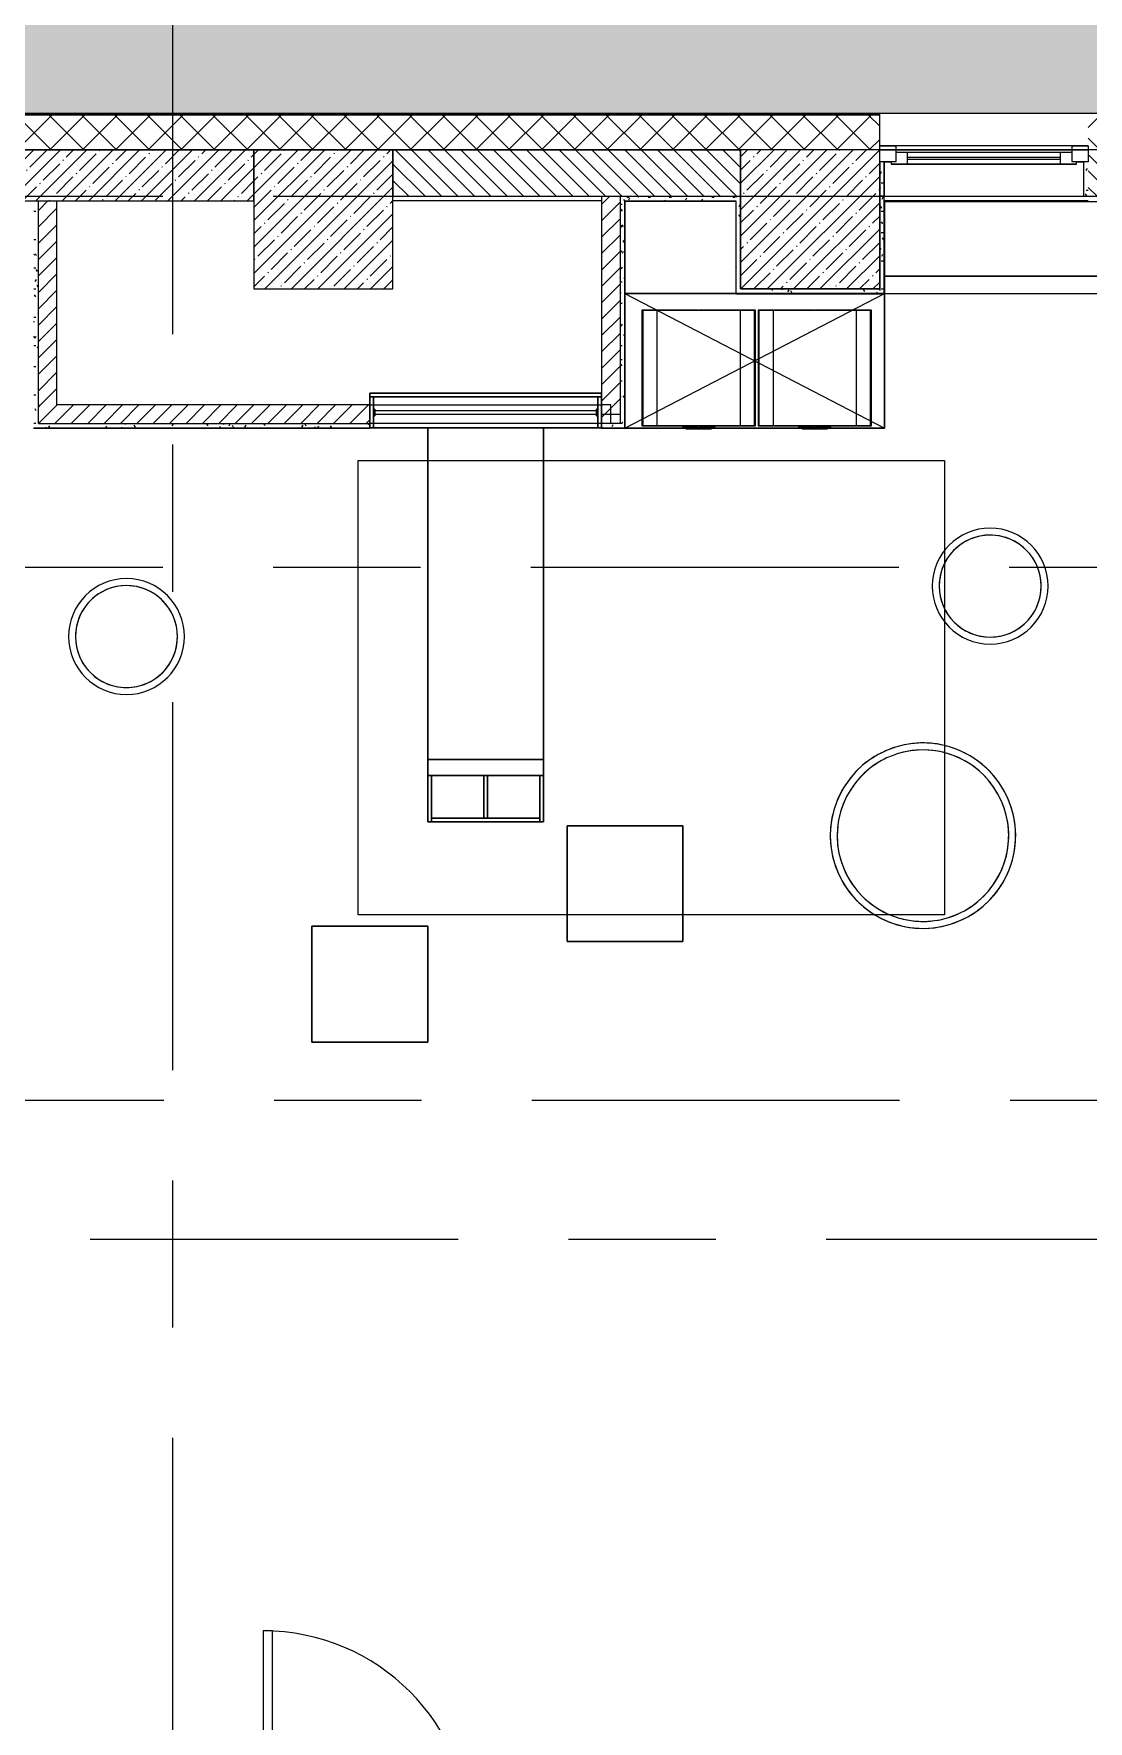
# Model space of a CAD drawing. Header units: millimetres. Extents: x -5714 to 188114, y -8553 to 29000.
# Drawn here: x 3110 to 7660, y 8420 to 15701 of the extents above; entities that cross this region are included whole.
import ezdxf

# ---------------------------------------------------------------- set-up
doc = ezdxf.new("R2010")
doc.units = ezdxf.units.MM
doc.linetypes.add('Осевая', pattern=[3175, 635, -476.25, 1587.5, -476.25])
for name, color, linetype, lineweight in [('A-DETL', 7, 'Continuous', 9), ('A-DETL-GENF', 7, 'Continuous', 9), ('A-DOOR', 7, 'Continuous', 9), ('A-GLAZ', 7, 'Continuous', 9), ('A-GLAZ-1', 7, 'Continuous', 13), ('A-WALL', 7, 'Continuous', 9), ('I-WALL', 7, 'Continuous', 9), ('S-COLS', 7, 'Continuous', 9), ('Оси-2', 7, 'Осевая', 9)]:
    doc.layers.add(name, color=color, linetype=linetype, lineweight=lineweight)
for name, color, linetype, lineweight, true_color in [('A-DETL-GENF-1', 7, 'Continuous', 9, 0xd4d4d4), ('A-WALL-1', 7, 'Continuous', 9, 0x3c3c3c), ('A-WALL-FNSH-1', 7, 'Continuous', 9, 0x3c3c3c), ('I-FURN-1', 7, 'Continuous', 9, 0xf0f0f0)]:
    doc.layers.add(name, color=color, linetype=linetype, lineweight=lineweight, true_color=true_color)
pattern_1 = [(45, (0, 0), (-57.02463, 57.02463), []), (45, (57.025, 0), (-57.02463, 57.02463), [100.806, -20.161, 3.353, -16.808])]
pattern_2 = [(45, (0, 0), (-35.35534, 35.35534), [])]
pattern_3 = [(0, (0, 0), (121.92, 30.48), [10.058, -81.382, 10.058, -81.382, -487.68]), (0, (0, 0), (121.92, 30.48), [-182.88, 10.058, -172.822, 10.058, -81.382, -213.36]), (0, (0, 0), (121.92, 30.48), [-457.2, 10.058, -50.902, 10.058, -142.342]), (120, (45.72, 15.24), (-87.356454, 90.345817), [10.058, -81.382, 10.058, -81.382, -487.68]), (120, (45.72, 15.24), (-87.356454, 90.345817), [-182.88, 10.058, -172.822, 10.058, -81.382, -213.36]), (120, (45.72, 15.24), (-87.356454, 90.345817), [-457.2, 10.058, -50.902, 10.058, -142.342]), (240, (60.96, 76.2), (-34.563546, -120.825817), [10.058, -81.382, 10.058, -81.382, -487.68]), (240, (60.96, 76.2), (-34.563546, -120.825817), [-182.88, 10.058, -172.822, 10.058, -81.382, -213.36]), (240, (60.96, 76.2), (-34.563546, -120.825817), [-457.2, 10.058, -50.902, 10.058, -142.342])]

# ---------------------------------------------------------------- blocks, each defined once
blk = doc.blocks.new('120_Окно_СКБ_1Ст - 120_Окно_СКБ_1Ст_900х2500_h_-V37-План размещения напольных электротехнических лючков и розеток 3 этажа в осях 1-12')
at = {"layer": 'A-GLAZ'}
for p, q in [((450, -57), (-450, -57)), ((-430, -127), (-400, -127)), ((-330, -107), (330, -107)), ((330, -117), (-330, -117)), ((400, -127), (430, -127))]:
    blk.add_line(p, q, dxfattribs=at)
at = {"layer": 'A-GLAZ-1'}
for p, q in [((-450, -127), (-450, -57)), ((-450, -57), (-380, -57)), ((-380, -57), (-380, -127)), ((380, -127), (380, -57)), ((380, -57), (450, -57)), ((450, -57), (450, -127)), ((-380, -127), (-450, -127)), ((-380, -127), (-400, -127)), ((-400, -127), (-400, -137)), ((-400, -137), (400, -137)), ((400, -137), (-400, -137)), ((380, -87), (-380, -87)), ((-380, -87), (-380, -127)), ((-330, -137), (-330, -87)), ((330, -137), (330, -87)), ((380, -127), (380, -87)), ((450, -127), (380, -127)), ((400, -127), (380, -127)), ((400, -137), (400, -127))]:
    blk.add_line(p, q, dxfattribs=at)
blk = doc.blocks.new('Шкаф параметрический - 1_309-32541261-План размещения напольных электротехнических лючков и розеток 3 этажа в осях 1-12')
at = {"layer": 'I-FURN-1'}
for p, q in [((0, 0), (1120, 581)), ((0, 581), (1120, 0)), ((1120, 581), (0, 581)), ((0, 581), (0, 0)), ((0, 0), (0, 581)), ((0, 581), (479, 581)), ((479, 581), (1119, 581)), ((1120, 0), (1120, 581)), ((1120, 581), (1120, 0)), ((0, 0), (1120, 0)), ((263, 0), (0, 0)), ((373, 0), (263, 0)), ((764, 0), (373, 0)), ((874, 0), (764, 0)), ((1120, 0), (874, 0))]:
    blk.add_line(p, q, dxfattribs=at)
blk = doc.blocks.new('ПУФ - 800 мешок 1_51-26157157-План размещения напольных электротехнических лючков и розеток 3 этажа в осях 1-12')
at = {"layer": 'I-FURN-1'}
for radius, start, end in [(400, 0, 180), (400, 80, 180), (370, 0, 180), (370, 10.58824, 127.05882), (400, 40, 80), (370, 127.05882, 137.64706), (370, 137.64706, 148.23529), (400, 0, 40), (370, 148.23529, 158.82353), (370, 158.82353, 180), (400, 180, 360), (400, 180, 200), (370, 180, 190.58824), (370, 180, 349.41176), (370, 0, 10.58824), (370, 349.59286, 0), (400, 340, 0), (370, 190.58824, 349.41176), (370, 349.59286, 360), (400, 200, 210), (400, 330, 340), (400, 210, 310), (400, 320, 330), (400, 310, 320)]:
    blk.add_arc((0, 0), radius, start, end, dxfattribs=at)
blk = doc.blocks.new('Стол для рисования - Стол для рисования-31999524-План размещения напольных электротехнических лючков и розеток 3 этажа в осях 1-12')
at = {"layer": 'I-FURN-1'}
for p, q in [((-134, 500), (-150, 500)), ((-150, 500), (-150, -500)), ((-150, -500), (-150, 500)), ((-150, 500), (-134.3, 500)), ((-150, 500), (-150, -500)), ((0, 500), (-150, 500)), ((-150, 500), (0, 500)), ((-150, -500), (-150, 500)), ((-150, 500), (-150, -500)), ((-134.3, 500), (-150, 500)), ((-150, 500), (-134.3, 500)), ((-150, -500), (-150, 500)), ((0, 500), (-134, 500)), ((-134, 500), (-134, 484)), ((-134, 484), (-134, 500)), ((-134, 500), (-100, 500)), ((-134, -500), (-134, 500)), ((-134, 500), (-134, 484)), ((-100, 500), (-134, 500)), ((-134, 500), (-100, 500)), ((-134, 484), (0, 484)), ((-81.4, 484), (-134, 484)), ((-134, 484), (-134, -484)), ((-100, 500), (-60, 500)), ((-60, 500), (-100, 500)), ((-100, 500), (-60, 500)), ((-81.9, 484), (-81.9, 478.5)), ((-81.9, 484), (-51.9, 484)), ((-81.4, 484), (-81.9, 484)), ((-81.9, 478.5), (-81.4, 478.5)), ((-51.9, 478.5), (-81.9, 478.5)), ((-74.5, 484), (-81.4, 484)), ((-74.5, 484), (-81.4, 484)), ((-81.4, 478.5), (-77.5, 478.5)), ((-77.5, 478.5), (-74.5, 478.5)), ((-74.5, 484), (-74.2, 484)), ((-74.2, 484), (-74.5, 484)), ((-74.5, 483.8), (-74.5, 478.5)), ((-74.5, 478.5), (-74.5, -478.8)), ((-74.2, 484), (-73.5, 484)), ((-70.8, 484), (-74.2, 484)), ((-70.8, 484), (-73.5, 484)), ((-73.5, 484), (-70.8, 484)), ((-70.8, 484), (-73.5, 484)), ((-73.5, 478.5), (-72.4, 478.5)), ((-72.3, 478.5), (-70.8, 478.5)), ((-67, 484), (-70.8, 484)), ((-70.8, 484), (-67, 484)), ((-67, 484), (-70.8, 484)), ((-67, 484), (-70.8, 484)), ((-70.7, 478.5), (-69, 478.5)), ((-68.9, 478.5), (-67, 478.5)), ((-63.2, 484), (-66.9, 484)), ((-66.9, 484), (-63.3, 484)), ((-63.3, 484), (-66.9, 484)), ((-63.3, 484), (-66.9, 484)), ((-66.9, 478.5), (-65, 478.5)), ((-65, 478.5), (-63.2, 478.5)), ((-60.5, 484), (-63, 484)), ((-63, 484), (-59.8, 484)), ((-59.8, 484), (-63, 484)), ((-60.5, 484), (-63, 484)), ((-63, 478.5), (-61.7, 478.5)), ((-61.6, 478.5), (-60.5, 478.5)), ((-60, 500), (0, 500)), ((0, 500), (-60, 500)), ((-60, 500), (0, 500)), ((-59.8, 484), (-59.5, 484)), ((-59.5, 484), (-59.8, 484)), ((-59.5, 478.5), (-59.5, 483.9)), ((-59.5, -478.7), (-59.5, 478.5)), ((-52.4, 484), (-59.4, 484)), ((-52.4, 484), (-59.4, 484)), ((-59.4, 478.5), (-52.4, 478.5)), ((-51.9, 484), (-52.4, 484)), ((0, 484), (-52.4, 484)), ((-52.4, 478.5), (-51.9, 478.5)), ((-51.9, 478.5), (-51.9, 484)), ((0, 484), (0, 500)), ((0, 500), (0, 484)), ((0, -500), (0, 500)), ((0, 500), (0, -500)), ((0, 484), (0, 500)), ((0, 500), (0, 484)), ((0, -484), (0, 484)), ((0, 484), (0, -484)), ((1500, 250), (0, 250)), ((0, 250), (0, -250)), ((0, -250), (0, 250)), ((0, 250), (1500, 250)), ((1430, 250), (1430, -250)), ((1500, 250), (1430, 250)), ((1430, 250), (1500, 250)), ((1430, -250), (1430, 250)), ((1700, 250), (1500, 250)), ((1500, 250), (1500, 234)), ((1500, 234), (1500, 250)), ((1500, 250), (1700, 250)), ((1500, 234), (1500, 250)), ((1500, 250), (1500, 8)), ((1500, -250), (1500, 250)), ((1500, 250), (1500, 234)), ((1500, 234), (1700, 234)), ((1684, 234), (1500, 234)), ((1500, 8), (1500, 234)), ((1684, 234), (1500, 234)), ((1500, 234), (1500, 8)), ((1500, 8), (1500, 234)), ((1500, 234), (1684, 234)), ((1500, 234), (1500, 8)), ((1700, 234), (1684, 234)), ((1684, 234), (1684, -234)), ((1684, 8), (1684, 234)), ((1684, 234), (1700, 234)), ((1700, 234), (1684, 234)), ((1700, 234), (1684, 234)), ((1684, 234), (1700, 234)), ((1700, 234), (1700, 250)), ((1700, 250), (1700, 234)), ((1700, -234), (1700, 234)), ((1700, 234), (1700, -234)), ((1700, -234), (1700, 234)), ((1700, 234), (1700, -234)), ((1684, 8), (1500, 8)), ((1500, 8), (1500, -8)), ((1500, -8), (1500, 8)), ((1500, 8), (1684, 8)), ((1500, -8), (1500, 8)), ((1500, 8), (1500, -8)), ((1500, 8), (1500, -8)), ((1500, -8), (1500, 8)), ((1500, 8), (1500, -8)), ((1684, -8), (1684, 8)), ((1684, 8), (1684, -8)), ((1684, -8), (1684, 8)), ((1500, -8), (1684, -8)), ((1684, -8), (1500, -8)), ((1500, -234), (1500, -8)), ((1500, -8), (1500, -250)), ((1500, -8), (1500, -234)), ((1500, -234), (1500, -8)), ((1500, -8), (1500, -234)), ((1684, -234), (1684, -8)), ((0, -250), (1500, -250)), ((1500, -250), (0, -250)), ((1430, -250), (1500, -250)), ((1500, -250), (1430, -250)), ((1700, -234), (1500, -234)), ((1500, -234), (1500, -250)), ((1500, -250), (1500, -234)), ((1500, -234), (1684, -234)), ((1500, -250), (1500, -234)), ((1500, -234), (1684, -234)), ((1684, -234), (1500, -234)), ((1500, -234), (1500, -250)), ((1500, -250), (1700, -250)), ((1700, -250), (1500, -250)), ((1684, -234), (1700, -234)), ((1700, -234), (1684, -234)), ((1684, -234), (1700, -234)), ((1684, -234), (1700, -234)), ((1700, -234), (1684, -234)), ((1700, -250), (1700, -234)), ((1700, -234), (1700, -250)), ((-150, -500), (-134, -500)), ((-134, -500), (-150, -500)), ((-150, -500), (0, -500)), ((0, -500), (-150, -500)), ((-150, -500), (-134.3, -500)), ((-134.3, -500), (-150, -500)), ((0, -484), (-134, -484)), ((-134, -484), (-134, -500)), ((-134, -500), (-134, -484)), ((-134, -484), (-81.4, -484)), ((-134, -484), (-134, -500)), ((-134, -500), (0, -500)), ((-100, -500), (-134, -500)), ((-134, -500), (-100, -500)), ((-100, -500), (-134, -500)), ((0, -500), (-100, -500)), ((-100, -500), (0, -500)), ((0, -500), (-100, -500)), ((-81.9, -478.6), (-81.9, -484)), ((-81.9, -478.6), (-51.9, -478.6)), ((-81.4, -478.6), (-81.9, -478.6)), ((-81.9, -484), (-81.4, -484)), ((-51.9, -484), (-81.9, -484)), ((-74.5, -478.6), (-81.4, -478.6)), ((-81.4, -484), (-74.5, -484)), ((-81.4, -484), (-74.5, -484)), ((-74.5, -478.8), (-74.5, -484)), ((-74.5, -484), (-74.2, -484)), ((-74.2, -484), (-74.5, -484)), ((-74.2, -484), (-72.3, -484)), ((-70.8, -484), (-74.2, -484)), ((-72.4, -478.6), (-73.5, -478.6)), ((-73.5, -484), (-70.8, -484)), ((-73.5, -484), (-70.8, -484)), ((-70.8, -478.6), (-72.4, -478.6)), ((-72.3, -484), (-70.8, -484)), ((-69, -478.6), (-70.8, -478.6)), ((-70.8, -484), (-67, -484)), ((-70.8, -484), (-67, -484)), ((-67, -484), (-70.8, -484)), ((-70.8, -484), (-67, -484)), ((-67, -478.6), (-69, -478.6)), ((-65.1, -478.6), (-66.9, -478.6)), ((-66.9, -484), (-63.2, -484)), ((-66.9, -484), (-63.3, -484)), ((-63.3, -484), (-66.9, -484)), ((-66.9, -484), (-63.3, -484)), ((-63.3, -478.6), (-65, -478.6)), ((-61.7, -478.6), (-63, -478.6)), ((-63, -484), (-60.5, -484)), ((-63, -484), (-60.5, -484)), ((-59.5, -484), (-63, -484)), ((-63, -484), (-60.5, -484)), ((-60.5, -478.6), (-61.7, -478.6)), ((-60.5, -484), (-59.5, -484)), ((-59.5, -484), (-59.5, -478.7)), ((-52.4, -478.6), (-59.4, -478.6)), ((-59.4, -484), (-52.4, -484)), ((-59.4, -484), (-52.4, -484)), ((-51.9, -478.6), (-52.4, -478.6)), ((-52.4, -484), (-51.9, -484)), ((-52.4, -484), (0, -484)), ((-51.9, -484), (-51.9, -478.6)), ((0, -500), (0, -484)), ((0, -484), (0, -500)), ((0, -500), (0, -484)), ((0, -484), (0, -500))]:
    blk.add_line(p, q, dxfattribs=at)
blk = doc.blocks.new('Пуф круглый - Пуф круглый-32037574-План размещения напольных электротехнических лючков и розеток 3 этажа в осях 1-12')
at = {"layer": 'I-FURN-1'}
for p, q in [((-180, 250), (-180, -250)), ((-180, 250), (-69.2, 250)), ((-178.5, 250), (-180, 250)), ((-2.3, 250), (-178.5, 250)), ((-69.2, 250), (-2.3, 250)), ((2.3, 250), (69.2, 250)), ((178.5, 250), (2.3, 250)), ((69.2, 250), (180, 250)), ((180, 250), (178.5, 250)), ((180, -250), (180, 250)), ((-180, -250), (-178.5, -250)), ((-69.2, -250), (-180, -250)), ((-178.5, -250), (-173.9, -250)), ((-173.9, -250), (-69.9, -250)), ((-70, -250), (-70, -257.4)), ((-70, -250), (-69.3, -250)), ((-69.3, -250), (-70, -250)), ((-70, -257.4), (-69.3, -257.4)), ((-31.7, -257.4), (-70, -257.4)), ((-69.9, -250), (-46.6, -250)), ((-69.3, -250), (-67.3, -250)), ((-30.7, -250), (-69.3, -250)), ((-69.3, -257.4), (-55.2, -257.4)), ((-2.3, -250), (-69.2, -250)), ((-67.3, -250), (-30, -250)), ((-55, -257.4), (-32.7, -257.4)), ((-32.7, -257.4), (-55, -257.4)), ((-55, -260), (-55, -257.4)), ((-55, -257.4), (-55, -260)), ((-55, -257.4), (-30.7, -257.4)), ((-55, -262.1), (-55, -260)), ((-55, -260), (-55, -262.1)), ((-55, -262.1), (55, -262.1)), ((55, -262.1), (-55, -262.1)), ((-46.6, -250), (-32.9, -250)), ((-31.8, -257.4), (32.7, -257.4)), ((-30, -257.4), (-31.7, -257.4)), ((-30.9, -250), (-2.3, -250)), ((-30, -250), (-30.7, -250)), ((30.7, -257.4), (-30.7, -257.4)), ((-30.7, -257.4), (-30, -257.4)), ((-30, -257.4), (-30, -250)), ((2.3, -250), (30.9, -250)), ((69.2, -250), (2.3, -250)), ((30, -250), (30, -257.4)), ((30, -250), (70, -250)), ((30.7, -250), (30, -250)), ((30, -257.4), (30.7, -257.4)), ((30.7, -257.4), (30, -257.4)), ((69.3, -250), (30.7, -250)), ((55, -257.4), (30.7, -257.4)), ((30.7, -257.4), (32.7, -257.4)), ((70, -257.4), (30.7, -257.4)), ((30.9, -250), (46.6, -250)), ((32.7, -257.4), (55, -257.4)), ((32.7, -257.4), (55, -257.4)), ((46.6, -250), (69.9, -250)), ((55, -257.4), (55, -260)), ((55, -257.4), (55, -260)), ((55, -260), (55, -262.1)), ((55, -260), (55, -262.1)), ((55.2, -257.4), (67.3, -257.4)), ((67.3, -257.4), (69.3, -257.4)), ((180, -250), (69.2, -250)), ((70, -250), (69.3, -250)), ((69.3, -257.4), (70, -257.4)), ((69.9, -250), (178.5, -250)), ((70, -257.4), (70, -250)), ((178.5, -250), (180, -250))]:
    blk.add_line(p, q, dxfattribs=at)
blk = doc.blocks.new('Пуф круглый - Пуф круглый-V98-План размещения напольных электротехнических лючков и розеток 3 этажа в осях 1-12')
at = {"layer": 'I-FURN-1'}
for p, q in [((-180, 250), (-180, -250)), ((-180, 250), (-69.2, 250)), ((-178.5, 250), (-180, 250)), ((-2.3, 250), (-178.5, 250)), ((-69.2, 250), (-2.3, 250)), ((2.3, 250), (69.2, 250)), ((178.5, 250), (2.3, 250)), ((69.2, 250), (180, 250)), ((180, 250), (178.5, 250)), ((180, -250), (180, 250)), ((-180, -250), (-178.5, -250)), ((-69.2, -250), (-180, -250)), ((-178.5, -250), (-69.9, -250)), ((-70, -250), (-70, -257.4)), ((-70, -250), (-30, -250)), ((-69.3, -250), (-70, -250)), ((-70, -257.4), (-69.3, -257.4)), ((-32.7, -257.4), (-70, -257.4)), ((-69.9, -250), (-46.6, -250)), ((-32.7, -250), (-69.3, -250)), ((-69.3, -257.4), (-55.2, -257.4)), ((-2.3, -250), (-69.2, -250)), ((-55, -257.4), (-32.7, -257.4)), ((-30.7, -257.4), (-55, -257.4)), ((-55, -260), (-55, -257.4)), ((-55, -257.4), (-55, -260)), ((-55, -257.4), (-50, -257.4)), ((-55, -262.1), (-55, -260)), ((-55, -260), (-55, -262.1)), ((-55, -262.1), (55, -262.1)), ((55, -262.1), (-55, -262.1)), ((-50, -257.4), (-30.7, -257.4)), ((-46.6, -250), (-30.9, -250)), ((-30.7, -250), (-32.7, -250)), ((-32.7, -257.4), (32.7, -257.4)), ((-30, -257.4), (-32.7, -257.4)), ((-30.9, -250), (-2.3, -250)), ((-30, -250), (-30.7, -250)), ((30.7, -257.4), (-30.7, -257.4)), ((-30.7, -257.4), (-30, -257.4)), ((-30, -257.4), (-30, -250)), ((2.3, -250), (30.9, -250)), ((69.2, -250), (2.3, -250)), ((30, -250), (30, -257.4)), ((30, -250), (70, -250)), ((30.7, -250), (30, -250)), ((30, -257.4), (30.7, -257.4)), ((30.7, -257.4), (30, -257.4)), ((44.8, -250), (30.7, -250)), ((55, -257.4), (30.7, -257.4)), ((30.7, -257.4), (55, -257.4)), ((70, -257.4), (30.7, -257.4)), ((30.9, -250), (46.6, -250)), ((32.7, -257.4), (55, -257.4)), ((50, -250), (44.8, -250)), ((46.6, -250), (69.9, -250)), ((64.1, -250), (50, -250)), ((55, -257.4), (55, -260)), ((55, -257.4), (55, -260)), ((55, -260), (55, -262.1)), ((55, -260), (55, -262.1)), ((55.2, -257.4), (69.3, -257.4)), ((69.3, -250), (64.1, -250)), ((180, -250), (69.2, -250)), ((70, -250), (69.3, -250)), ((69.3, -257.4), (70, -257.4)), ((69.9, -250), (178.5, -250)), ((70, -257.4), (70, -250)), ((178.5, -250), (180, -250))]:
    blk.add_line(p, q, dxfattribs=at)
blk = doc.blocks.new('Пуф треугольный - Пуф треугольный-32036783-План размещения напольных электротехнических лючков и розеток 3 этажа в осях 1-12')
at = {"layer": 'I-FURN-1'}
for p, q in [((-244.9, 250), (-244.9, -250)), ((-240.9, 250), (-244.9, 250)), ((-244.9, 250), (-243.9, 250)), ((-243.9, 250), (-180, 250)), ((-239.3, 250), (-240.9, 250)), ((-180, 250), (-239.3, 250)), ((-239.3, -250), (-239.3, 250)), ((-180, 250), (-68.6, 250)), ((-2.3, 250), (-180, 250)), ((-68.6, 250), (-2.3, 250)), ((-2.3, 250), (2.3, 250)), ((2.3, 250), (68.6, 250)), ((180, 250), (2.3, 250)), ((68.6, 250), (180, 250)), ((180, 250), (243.9, 250)), ((239.3, 250), (180, 250)), ((242.3, 250), (239.3, 250)), ((239.3, 250), (239.3, -250)), ((243.4, 250), (242.3, 250)), ((244.9, 250), (243.4, 250)), ((243.9, 250), (244.9, 250)), ((244.9, -250), (244.9, 250)), ((-244.9, -250), (-239.3, -250)), ((-243.9, -250), (-244.9, -250)), ((-180, -250), (-243.9, -250)), ((-239.3, -250), (-180, -250)), ((-180, -250), (-69.3, -250)), ((-68.6, -250), (-180, -250)), ((-70, -250), (-70, -257.4)), ((-70, -250), (-30, -250)), ((-69.3, -250), (-70, -250)), ((-70, -257.4), (-69.3, -257.4)), ((-31.7, -257.4), (-70, -257.4)), ((-30.7, -250), (-69.3, -250)), ((-69.3, -250), (-32.7, -250)), ((-69.3, -257.4), (-55.2, -257.4)), ((-2.3, -250), (-68.6, -250)), ((-55, -257.4), (-32.7, -257.4)), ((-32.7, -257.4), (-55, -257.4)), ((-55, -260), (-55, -257.4)), ((-55, -257.4), (-55, -260)), ((-55, -257.4), (-30.7, -257.4)), ((-55, -262.1), (-55, -260)), ((-55, -260), (-55, -262.1)), ((-55, -262.1), (55, -262.1)), ((55, -262.1), (-55, -262.1)), ((-31.8, -257.4), (32.7, -257.4)), ((-30, -257.4), (-31.7, -257.4)), ((-30, -250), (-30.7, -250)), ((-30.7, -250), (-2.3, -250)), ((30.7, -257.4), (-30.7, -257.4)), ((-30.7, -257.4), (-30, -257.4)), ((-30, -257.4), (-30, -250)), ((2.3, -250), (-2.3, -250)), ((2.3, -250), (30.7, -250)), ((68.6, -250), (2.3, -250)), ((30, -250), (30, -257.4)), ((30, -250), (70, -250)), ((30.7, -250), (30, -250)), ((30, -257.4), (30.7, -257.4)), ((30.7, -257.4), (30, -257.4)), ((69.3, -250), (30.7, -250)), ((30.7, -250), (69.3, -250)), ((55, -257.4), (30.7, -257.4)), ((30.7, -257.4), (55, -257.4)), ((70, -257.4), (30.7, -257.4)), ((32.7, -257.4), (55, -257.4)), ((55, -257.4), (55, -260)), ((55, -257.4), (55, -260)), ((55, -260), (55, -262.1)), ((55, -260), (55, -262.1)), ((55.2, -257.4), (69.3, -257.4)), ((180, -250), (68.6, -250)), ((70, -250), (69.3, -250)), ((69.3, -250), (180, -250)), ((69.3, -257.4), (70, -257.4)), ((70, -257.4), (70, -250)), ((180, -250), (239.3, -250)), ((243.9, -250), (180, -250)), ((239.3, -250), (242.3, -250)), ((242.3, -250), (244.3, -250)), ((244.9, -250), (243.9, -250)), ((244.3, -250), (244.9, -250))]:
    blk.add_line(p, q, dxfattribs=at)
blk = doc.blocks.new('Пуф треугольный - Пуф треугольный-V99-План размещения напольных электротехнических лючков и розеток 3 этажа в осях 1-12')
at = {"layer": 'I-FURN-1'}
for p, q in [((-244.9, 250), (-244.9, -250)), ((-243.4, 250), (-244.9, 250)), ((-244.9, 250), (-243.9, 250)), ((-243.9, 250), (-180, 250)), ((-242.3, 250), (-243.4, 250)), ((-239.3, 250), (-242.3, 250)), ((-180, 250), (-239.3, 250)), ((-239.3, -250), (-239.3, 250)), ((-180, 250), (-68.6, 250)), ((-2.3, 250), (-180, 250)), ((-68.6, 250), (-2.3, 250)), ((-2.3, 250), (2.3, 250)), ((2.3, 250), (68.6, 250)), ((180, 250), (2.3, 250)), ((68.6, 250), (180, 250)), ((180, 250), (243.9, 250)), ((239.3, 250), (180, 250)), ((242.3, 250), (239.3, 250)), ((239.3, 250), (239.3, -250)), ((243.4, 250), (242.3, 250)), ((244.3, 250), (243.4, 250)), ((243.9, 250), (244.9, 250)), ((244.8, 250), (244.3, 250)), ((244.9, 250), (244.8, 250)), ((244.9, -250), (244.9, 250)), ((-244.9, -250), (-239.3, -250)), ((-243.9, -250), (-244.9, -250)), ((-180, -250), (-243.9, -250)), ((-239.3, -250), (-180, -250)), ((-180, -250), (-69.3, -250)), ((-68.6, -250), (-180, -250)), ((-70, -250), (-70, -257.4)), ((-70, -250), (-30, -250)), ((-69.3, -250), (-70, -250)), ((-70, -257.4), (-69.3, -257.4)), ((-32.7, -257.4), (-70, -257.4)), ((-30.7, -250), (-69.3, -250)), ((-69.3, -250), (-30.7, -250)), ((-69.3, -257.4), (-55.2, -257.4)), ((-2.3, -250), (-68.6, -250)), ((-55, -257.4), (-32.7, -257.4)), ((-30.7, -257.4), (-55, -257.4)), ((-55, -260), (-55, -257.4)), ((-55, -257.4), (-55, -260)), ((-55, -257.4), (-30.7, -257.4)), ((-55, -262.1), (-55, -260)), ((-55, -260), (-55, -262.1)), ((-55, -262.1), (55, -262.1)), ((55, -262.1), (-55, -262.1)), ((-32.7, -257.4), (32.7, -257.4)), ((-30, -257.4), (-32.7, -257.4)), ((-30, -250), (-30.7, -250)), ((-30.7, -250), (-2.3, -250)), ((30.7, -257.4), (-30.7, -257.4)), ((-30.7, -257.4), (-30, -257.4)), ((-30, -257.4), (-30, -250)), ((2.3, -250), (-2.3, -250)), ((2.3, -250), (30.7, -250)), ((68.6, -250), (2.3, -250)), ((30, -250), (30, -257.4)), ((30, -250), (70, -250)), ((30.7, -250), (30, -250)), ((30, -257.4), (30.7, -257.4)), ((30.7, -257.4), (30, -257.4)), ((69.3, -250), (30.7, -250)), ((30.7, -250), (69.3, -250)), ((55, -257.4), (30.7, -257.4)), ((30.7, -257.4), (50, -257.4)), ((70, -257.4), (30.7, -257.4)), ((32.7, -257.4), (55, -257.4)), ((50, -257.4), (55, -257.4)), ((55, -257.4), (55, -260)), ((55, -257.4), (55, -260)), ((55, -260), (55, -262.1)), ((55, -260), (55, -262.1)), ((55.2, -257.4), (69.3, -257.4)), ((180, -250), (68.6, -250)), ((70, -250), (69.3, -250)), ((69.3, -250), (180, -250)), ((69.3, -257.4), (70, -257.4)), ((70, -257.4), (70, -250)), ((180, -250), (239.3, -250)), ((243.9, -250), (180, -250)), ((239.3, -250), (240.9, -250)), ((240.9, -250), (242.3, -250)), ((242.3, -250), (244.9, -250)), ((244.9, -250), (243.9, -250))]:
    blk.add_line(p, q, dxfattribs=at)
blk = doc.blocks.new('ПУФ_500 - 1_50а-V101-План размещения напольных электротехнических лючков и розеток 3 этажа в осях 1-12')
at = {"layer": 'I-FURN-1'}
for radius, start, end in [(250, 360, 180), (250, 0, 180), (220, 360, 180), (220, 38.57143, 167.14286), (220, 0, 38.57143), (250, 180, 360), (220, 167.14286, 180), (220, 180, 360), (220, 180, 282.85714), (220, 295.71429, 360), (250, 180, 360), (220, 282.85714, 295.71429)]:
    blk.add_arc((0, 0), radius, start, end, dxfattribs=at)
blk = doc.blocks.new('ПУФ_500 - 1_50б-V102-План размещения напольных электротехнических лючков и розеток 3 этажа в осях 1-12')
at = {"layer": 'I-FURN-1'}
for radius, start, end in [(250, 360, 180), (250, 0, 180), (220, 360, 180), (220, 51.42857, 180), (220, 38.57143, 51.42857), (220, 25.71429, 38.57143), (220, 0, 25.71429), (250, 180, 360), (220, 180, 360), (220, 180, 231.42857), (220, 347.14286, 360), (250, 180, 360), (220, 321.42857, 347.14286), (220, 295.71429, 321.42857), (220, 231.42857, 270), (220, 270, 295.71429)]:
    blk.add_arc((0, 0), radius, start, end, dxfattribs=at)
blk = doc.blocks.new('Дверь_Витражная_остекление_ - ДВН_ДАО_Главный вход_1200 в свету-31742133-План размещения напольных электротехнических лючков и розеток 3 этажа в осях 1-12')
at = {"layer": 'A-DETL-GENF'}
for p, q in [((-607.5, 925), (-647.5, 925)), ((-647.5, 925), (-647.5, 35)), ((-607.5, 30), (-607.5, 925)), ((647.5, 430), (607.5, 430)), ((607.5, 430), (607.5, 30)), ((647.5, 35), (647.5, 430)), ((-647.5, 30), (-607.5, 30)), ((-592.5, 30), (-647.5, 30)), ((-592.5, -40), (-592.5, 30)), ((592.5, -40), (592.5, 30)), ((592.5, 30), (647.5, 30)), ((607.5, 30), (647.5, 30)), ((-647.5, -35), (-647.5, -40)), ((-647.5, -40), (-592.5, -40)), ((647.5, -40), (592.5, -40)), ((647.5, -35), (647.5, -40))]:
    blk.add_line(p, q, dxfattribs=at)
at = {"layer": 'A-DOOR'}
for p, q in [((-647.5, 925), (-647.5, 35)), ((647.5, 430), (647.5, 35))]:
    blk.add_line(p, q, dxfattribs=at)
for centre, radius, start, end in [((-647.5, 30), 895, 360, 90), ((647.5, 30), 400, 90, 180)]:
    blk.add_arc(centre, radius, start, end, dxfattribs=at)
blk = doc.blocks.new('Зашивка приборов отопления34 - Зашивка приборов отопления-33324488-План размещения напольных электротехнических лючков и розеток 3 этажа в осях 1-12')
at = {"layer": 'A-WALL'}
for p, q in [((34187.8, 26888.4), (34187.8, 26567.4)), ((40348, 26888.4), (34187.8, 26888.4)), ((34187.8, 26567.4), (40348, 26567.4)), ((40348, 26567.4), (34187.8, 26567.4)), ((34187.8, 26567.4), (34187.8, 26492.4)), ((34187.8, 26492.4), (40348, 26492.4))]:
    blk.add_line(p, q, dxfattribs=at)

msp = doc.modelspace()

# ---------------------------------------------------------------- hatches: boundary and pattern name
at = {"layer": 'A-DETL-GENF-1'}
msp.add_hatch(color=256, dxfattribs=at).paths.add_polyline_path([(-278.8, 14774.9), (-268, 14774.9), (-268, 15358), (38282.7, 15358), (38282.7, 23888.3), (33928.1, 23888.3), (33928.1, 27398.1), (-2409.1, 27398.1), (-2409.1, 14774.9), (-1624.9, 14774.9)])
at = {"layer": 'A-WALL'}
h = msp.add_hatch(dxfattribs=at)
h.set_pattern_fill('FP_9', color=256, style=0, pattern_type=2)
h.set_pattern_definition([(45, (0, 0), (-70.71068, 70.71068), []), (135, (0, 0), (-70.71068, -70.71068), [])])
h.paths.add_polyline_path([(38086.5, 15200), (38282.7, 15200), (38282.7, 15350), (37810, 15350), (37810, 15200)])
h.paths.add_polyline_path([(34721.1, 15200), (35410, 15200), (35410, 15350), (34660, 15350), (34660, 15200)])
h.paths.add_polyline_path([(33711.5, 15200), (33760, 15200), (33760, 15350), (33610, 15350), (33610, 15200)])
h.paths.add_polyline_path([(32110, 15200), (32110, 15350), (30017, 15349), (30017, 15288), (30014, 15285), (29240, 15285), (29237, 15288), (29236.3, 15350), (25610.3, 15349), (25610.3, 15288), (25607.3, 15285), (24433.3, 15285), (24430.3, 15288), (24429.5, 15350), (19790, 15349), (19790, 15288), (19787, 15285), (19013, 15285), (19010, 15288), (19009.3, 15350), (14783, 15349), (14781.9, 15285.7), (14780, 15285), (14603.7, 15286.1), (14603, 15288), (14602.3, 15350), (12860, 15350), (12860, 15200), (32028.8, 15200)])
h.paths.add_polyline_path([(9760, 15200), (9760, 15350), (9160, 15350), (9160, 15200)])
h.paths.add_polyline_path([(8260, 15200), (8260, 15350), (7660, 15350), (7660, 15200), (7798.1, 15200)])
h.paths.add_polyline_path([(6760, 15200), (6760, 15350), (40, 15350), (40, 15293), (-110, 15293), (-110, 15200), (6452, 15200)])
h.paths.add_polyline_path([(33010, 15200), (33240, 15200), (33240, 15350), (33010, 15350)])
h = msp.add_hatch(dxfattribs=at)
h.set_pattern_fill('FP_7', color=256, style=0, pattern_type=2)
h.set_pattern_definition([(135, (0, 0), (-35.35534, -35.35534), [])])
h.paths.add_polyline_path([(13161.3, 15000), (13710, 15000), (13710, 15200), (12860, 15200), (12860, 15000), (12961.3, 15000)])
h.paths.add_polyline_path([(5560, 15000), (6160, 15000), (6160, 15200), (4660, 15200), (4660, 15000)])
h.paths.add_polyline_path([(9760, 15000), (9760, 15200), (9160, 15200), (9160, 15000)])
h.paths.add_polyline_path([(7660, 15000), (8260, 15000), (8260, 15200), (7660, 15200)])
at = {"layer": 'I-WALL'}
h = msp.add_hatch(dxfattribs=at)
h.set_pattern_fill('FP_10', color=256, style=0, pattern_type=2)
h.set_pattern_definition(pattern_1)
h.paths.add_polyline_path([(4060, 14980), (4060, 15200), (390, 15200), (390, 14980), (3759.7, 14980)])
h = msp.add_hatch(dxfattribs=at)
h.set_pattern_fill('FP_35', color=256, style=0, pattern_type=2)
h.set_pattern_definition(pattern_3)
h.paths.add_polyline_path([(6780, 15000), (6780, 15148), (6760, 15148), (6760, 15000)])
h = msp.add_hatch(dxfattribs=at)
h.set_pattern_fill('FP_35', color=256, style=0, pattern_type=2)
h.set_pattern_definition(pattern_3)
h.paths.add_polyline_path([(7660, 15000), (7660, 15148), (7640, 15148), (7640, 15000)])
h = msp.add_hatch(dxfattribs=at)
h.set_pattern_fill('FP_22', color=256, style=0, pattern_type=2)
h.set_pattern_definition(pattern_2)
h.paths.add_polyline_path([(5560, 14060), (5640, 14060), (5640, 15000), (5560, 15000), (5560, 14134)])
h = msp.add_hatch(dxfattribs=at)
h.set_pattern_fill('FP_35', color=256, style=0, pattern_type=2)
h.set_pattern_definition(pattern_3)
h.paths.add_polyline_path([(6140, 14980), (6160, 14980), (6160, 15000), (5640, 15000), (5640, 14980), (5660, 14980)])
h = msp.add_hatch(dxfattribs=at)
h.set_pattern_fill('FP_35', color=256, style=0, pattern_type=2)
h.set_pattern_definition(pattern_3)
h.paths.add_polyline_path([(6780, 14600), (6780, 15000), (6760, 15000), (6760, 14600)])
h = msp.add_hatch(dxfattribs=at)
h.set_pattern_fill('FP_35', color=256, style=0, pattern_type=2)
h.set_pattern_definition(pattern_3)
h.paths.add_polyline_path([(3110, 14960), (3130, 14960), (3130, 14980), (410, 14980), (410, 14960), (3109, 14960)])
h = msp.add_hatch(dxfattribs=at)
h.set_pattern_fill('FP_35', color=256, style=0, pattern_type=2)
h.set_pattern_definition(pattern_3)
h.paths.add_polyline_path([(3110, 14000), (3130, 14000), (3130, 14960), (3110, 14960), (3110, 14925.7)])
h = msp.add_hatch(dxfattribs=at)
h.set_pattern_fill('FP_22', color=256, style=0, pattern_type=2)
h.set_pattern_definition(pattern_2)
h.paths.add_polyline_path([(3130, 14100), (3210, 14100), (3210, 14980), (3130, 14980), (3130, 14925.7)])
h = msp.add_hatch(dxfattribs=at)
h.set_pattern_fill('FP_35', color=256, style=0, pattern_type=2)
h.set_pattern_definition(pattern_3)
h.paths.add_polyline_path([(5640, 14020), (5660, 14020), (5660, 14980), (5640, 14980), (5640, 14060)])
h = msp.add_hatch(dxfattribs=at)
h.set_pattern_fill('FP_35', color=256, style=0, pattern_type=2)
h.set_pattern_definition(pattern_3)
h.paths.add_polyline_path([(6140, 14580), (6160, 14580), (6160, 14980), (6140, 14979), (6140, 14925.7)])
h = msp.add_hatch(dxfattribs=at)
h.set_pattern_fill('FP_35', color=256, style=0, pattern_type=2)
h.set_pattern_definition(pattern_3)
h.paths.add_polyline_path([(6160, 14580), (6780, 14580), (6780, 14600), (6160, 14600)])
h = msp.add_hatch(dxfattribs=at)
h.set_pattern_fill('FP_22', color=256, style=0, pattern_type=2)
h.set_pattern_definition(pattern_2)
h.paths.add_polyline_path([(4560, 14020), (4560, 14100), (3130, 14100), (3130, 14020), (4432.8, 14020)])
h.paths.add_polyline_path([(5600, 14020), (5600, 14100), (5560, 14100), (5560, 14020)])
h = msp.add_hatch(dxfattribs=at)
h.set_pattern_fill('FP_35', color=256, style=0, pattern_type=2)
h.set_pattern_definition(pattern_3)
h.paths.add_polyline_path([(5660, 14000), (5660, 14020), (5560, 14020), (5560, 14000), (5610.6, 14000)])
h.paths.add_polyline_path([(4432.8, 14000), (4560, 14000), (4560, 14020), (3130, 14020), (3130, 14000), (3759.7, 14000)])
at = {"layer": 'S-COLS'}
h = msp.add_hatch(dxfattribs=at)
h.set_pattern_fill('FP_10', color=256, style=0, pattern_type=2)
h.set_pattern_definition(pattern_1)
h.paths.add_polyline_path([(4060, 14600), (4660, 14600), (4660, 15200), (4060, 15200), (4060, 14925.7)])
h = msp.add_hatch(dxfattribs=at)
h.set_pattern_fill('FP_10', color=256, style=0, pattern_type=2)
h.set_pattern_definition(pattern_1)
h.paths.add_polyline_path([(6160, 14600), (6760, 14600), (6760, 15200), (6160, 15200), (6160, 14925.7)])

# ---------------------------------------------------------------- linework, layer by layer
at = {"layer": 'A-DETL'}
for p, q in [((-268, 15358), (38282.7, 15358)), ((4510, 13860), (7040, 13860)), ((4510, 11900), (4510, 13860)), ((7040, 13860), (7040, 11900)), ((7040, 11900), (4510, 11900))]:
    msp.add_line(p, q, dxfattribs=at)
at = {"layer": 'A-WALL'}
for p, q in [((6760, 15353), (40, 15353)), ((6760, 15350), (40, 15350)), ((6160, 15200), (4660, 15200)), ((13710, 15200), (6160, 15200)), ((5640, 15000), (5640, 14020)), ((390, 14980), (4060, 14980)), ((3130, 14020), (3130, 14980)), ((5660, 14980), (6140, 14980)), ((5660, 14980), (5660, 13999))]:
    msp.add_line(p, q, dxfattribs=at)
at = {"layer": 'A-WALL-1'}
for p, q in [((6760, 15200), (6760, 15350)), ((390, 15200), (6160, 15200)), ((4060, 15200), (390, 15200)), ((4060, 14980), (4060, 15200)), ((4660, 15200), (4660, 15000)), ((6160, 14600), (6160, 15200)), ((6760, 15148), (6760, 14600)), ((6780, 15148), (6760, 15148)), ((6780, 14580), (6780, 15148)), ((7640, 15148), (7640, 15000)), ((7660, 15148), (7640, 15148)), ((4660, 15000), (6160, 15000)), ((5560, 15000), (5560, 14134.3)), ((6780, 15000), (6760, 15000)), ((6760, 15000), (6780, 15000)), ((7640, 15000), (7660, 15000)), ((3210, 14100), (3210, 14980)), ((6140, 14980), (6140, 14580)), ((6140, 14580), (6760.5, 14580)), ((6760, 14600), (6160, 14600)), ((5560, 14134), (5560, 14100)), ((4560, 14100), (3210, 14100)), ((5600, 14100), (5560, 14100)), ((5560, 14060), (5640, 14060)), ((5600, 14020), (5600, 14100)), ((3110, 14000), (4560, 14000)), ((3130, 14020), (4560, 14020)), ((5640, 14020), (5560, 14020)), ((5560, 14000), (5660, 14000))]:
    msp.add_line(p, q, dxfattribs=at)
at = {"layer": 'A-WALL-FNSH-1'}
for p, q in [((6760, 15350), (6760, 15358)), ((6781, 15148), (6780, 15148)), ((6781, 15000), (6781, 15148)), ((7639, 15148), (7639, 15000)), ((7640, 15148), (7639, 15148)), ((6780, 15000), (6781, 15000)), ((7639, 15000), (7640, 15000)), ((5661, 14979), (6139, 14979)), ((5661, 13999), (5661, 14979)), ((6139, 14979), (6139, 14580)), ((6781, 14700), (6780, 14700)), ((6781, 14580), (6781, 14700)), ((6139, 14579.5), (6760, 14579.5)), ((6760, 14580.5), (6140, 14580.5)), ((6760, 14579.5), (6760, 14580.5)), ((6780, 14580), (6760.5, 14580)), ((6760.5, 14580), (6760.5, 14579)), ((6760.5, 14579), (6781, 14579)), ((3109, 13999), (4560, 13999)), ((4560, 13999), (4560, 14000)), ((5560, 14000), (5560, 13999)), ((5560, 13999), (5661, 13999))]:
    msp.add_line(p, q, dxfattribs=at)
at = {"layer": 'I-FURN-1'}
for p, q in [((5911, 12283.9), (5411, 12283.9)), ((5411, 12283.9), (5411, 11783.9)), ((5411, 11783.9), (5411, 12283.9)), ((5411, 12283.9), (5911, 12283.9)), ((5911, 11783.9), (5911, 12283.9)), ((5911, 12283.9), (5911, 11783.9)), ((4809.8, 11850.6), (4309.8, 11850.6)), ((4309.8, 11850.6), (4309.8, 11350.6)), ((4309.8, 11350.6), (4309.8, 11850.6)), ((4309.8, 11850.6), (4809.8, 11850.6)), ((4809.8, 11350.6), (4809.8, 11850.6)), ((4809.8, 11850.6), (4809.8, 11350.6)), ((5411, 11783.9), (5911, 11783.9)), ((5911, 11783.9), (5411, 11783.9)), ((4309.8, 11350.6), (4809.8, 11350.6)), ((4809.8, 11350.6), (4309.8, 11350.6))]:
    msp.add_line(p, q, dxfattribs=at)
at = {"layer": 'I-WALL'}
for p, q in [((6760, 15200), (7660, 15200)), ((6780, 15000), (7640, 15000)), ((5560, 14980), (4660, 14980)), ((7660, 14980), (6780, 14980)), ((7660, 14979), (6780, 14979)), ((6780, 14580), (6780, 14579)), ((6781, 14580), (6788.5, 14580)), ((12940.5, 14579), (6781, 14579)), ((4560, 14100), (5560, 14100)), ((4560, 14000), (4560, 14100)), ((5560, 14000), (5560, 14100)), ((5560, 14020), (4560, 14020)), ((5560, 14000), (4560, 14000)), ((5560, 13999), (4560, 13999))]:
    msp.add_line(p, q, dxfattribs=at)
at = {"layer": 'S-COLS'}
for p, q in [((4660, 15200), (4060, 15200)), ((4060, 15200), (4060, 14600)), ((4660, 14600), (4660, 15200)), ((6760, 15200), (6160, 15200)), ((6160, 15200), (6160, 15000)), ((6760, 14600), (6760, 15200)), ((6160, 15000), (6160, 14600)), ((4060, 14600), (4660, 14600)), ((6160, 14600), (6760, 14600))]:
    msp.add_line(p, q, dxfattribs=at)
at = {"layer": 'Оси-2'}
for p, q in [((3710, 593.7), (3710, 24898.1)), ((-2206.6, 15000), (35660, 15000)), ((-2206.6, 13400), (35660, 13400)), ((-2202.5, 11100), (36260, 11100)), ((-932.5, 10500), (36260, 10500))]:
    msp.add_line(p, q, dxfattribs=at)

# ---------------------------------------------------------------- block references
at = {"layer": 'A-DOOR'}
msp.add_blockref('Дверь_Витражная_остекление_ - ДВН_ДАО_Главный вход_1200 в свету-31742133-План размещения напольных электротехнических лючков и розеток 3 этажа в осях 1-12', (4747.5, 7885), dxfattribs=at)
at = {"layer": 'A-GLAZ'}
msp.add_blockref('120_Окно_СКБ_1Ст - 120_Окно_СКБ_1Ст_900х2500_h_-V37-План размещения напольных электротехнических лючков и розеток 3 этажа в осях 1-12', (7210, 15275), dxfattribs=at)
at = {"layer": 'A-WALL'}
msp.add_blockref('Зашивка приборов отопления34 - Зашивка приборов отопления-33324488-План размещения напольных электротехнических лючков и розеток 3 этажа в осях 1-12', (-27406.8, -11912.4), dxfattribs=at)
at = {"layer": 'I-FURN-1'}
for name, p in [('Шкаф параметрический - 1_309-32541261-План размещения напольных электротехнических лючков и розеток 3 этажа в осях 1-12', (5661, 13999)), ('Пуф треугольный - Пуф треугольный-32036783-План размещения напольных электротехнических лючков и розеток 3 этажа в осях 1-12', (5979, 14259)), ('Пуф круглый - Пуф круглый-32037574-План размещения напольных электротехнических лючков и розеток 3 этажа в осях 1-12', (5979, 14259)), ('Пуф треугольный - Пуф треугольный-V99-План размещения напольных электротехнических лючков и розеток 3 этажа в осях 1-12', (6480, 14259)), ('Пуф круглый - Пуф круглый-V98-План размещения напольных электротехнических лючков и розеток 3 этажа в осях 1-12', (6480, 14259)), ('ПУФ_500 - 1_50б-V102-План размещения напольных электротехнических лючков и розеток 3 этажа в осях 1-12', (7236.8, 13318)), ('ПУФ_500 - 1_50а-V101-План размещения напольных электротехнических лючков и розеток 3 этажа в осях 1-12', (3510, 13100))]:
    msp.add_blockref(name, p, dxfattribs=at)
for name, p, rotation in [('Стол для рисования - Стол для рисования-31999524-План размещения напольных электротехнических лючков и розеток 3 этажа в осях 1-12', (5060, 14000), 270.0000000000001), ('ПУФ - 800 мешок 1_51-26157157-План размещения напольных электротехнических лючков и розеток 3 этажа в осях 1-12', (6946.8, 12241), 118.9499011641568)]:
    msp.add_blockref(name, p, dxfattribs=dict(at, rotation=rotation))

doc.saveas('drawing.dxf')
